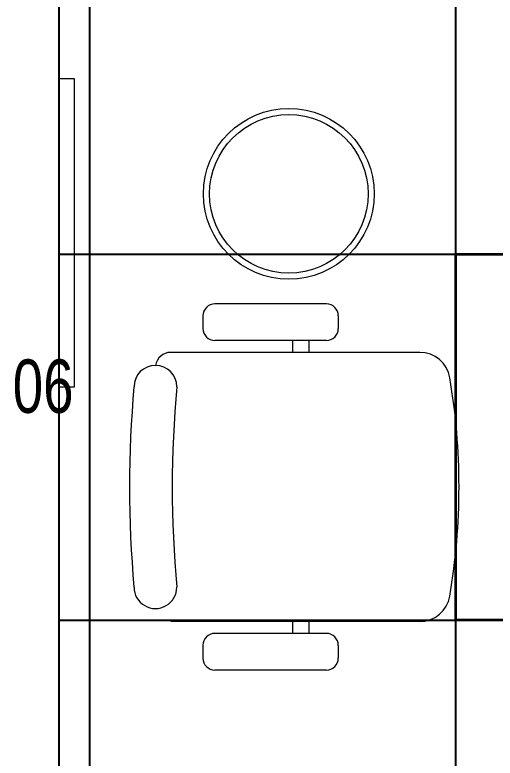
# Model space of a CAD drawing. Header units: inches. Extents: x -12418 to 57169, y -29325 to 19878.
# Drawn here: x 23877 to 24664, y -12826 to -11608 of the extents above; entities that cross this region are included whole.
import ezdxf
from ezdxf.enums import TextEntityAlignment as Align

# ---------------------------------------------------------------- set-up
doc = ezdxf.new("R2010")
doc.units = ezdxf.units.IN
doc.header["$LTSCALE"] = 25
doc.header["$MEASUREMENT"] = 0
doc.layers.get('0').update_dxf_attribs({"color": 8})
for name, color, linetype, lineweight in [('00-Ground Floor$0$72_EGR_EQP_TAG', 142, 'Continuous', 5), ('00-Ground Floor$0$LOADING', 253, 'Continuous', 5), ('00-Ground Floor$0$NEW Wall', 166, 'Continuous', 5), ('00-Ground Floor$0$Walls', 251, 'Continuous', 5), ('E-LITE-CIRC-NUMB', 6, 'Continuous', 25), ('E-LITE-CLNG', 150, 'Continuous', 35), ('E-LITE-CTRL', 6, 'Continuous', 25)]:
    doc.layers.add(name, color=color, linetype=linetype, lineweight=lineweight)
doc.layers.add('00-Ground Floor$0$False Ceiling', color=251, linetype='Continuous')
doc.styles.add('00-Ground Floor$0$X3G_ENTITY_257CFD', font='swisscl.ttf', dxfattribs={"height": 200})
doc.styles.add('DC_Simplex', font='SIMPLEX.shx', dxfattribs={"width": 0.7})

# ---------------------------------------------------------------- blocks, each defined once
blk = doc.blocks.new('00-Ground Floor$0$WM00001-P')
at = {"layer": '00-Ground Floor$0$LOADING'}
for radius in [0.14, 0.13]:
    blk.add_circle((0, 0), radius, dxfattribs=at)
blk = doc.blocks.new('*X547')
at = {"color": 0}
for p, q in [((5, 3), (5, 3)), ((5, 3), (5, 3)), ((5, 3), (5, 3)), ((5, 3), (5, 3)), ((5, 3), (5, 3)), ((5, 3), (5, 3)), ((5, 3), (5, 3)), ((5, 3), (5, 3)), ((5, 3), (5, 3)), ((5, 3), (5, 3)), ((5, 3), (5, 3)), ((5, 3), (5, 3)), ((5, 3), (5, 3)), ((5, 3), (5, 3)), ((5, 3), (5, 3)), ((5, 3), (5, 3)), ((5, 3), (5, 3)), ((5, 3), (5, 3)), ((5, 3), (5, 3)), ((5, 3), (5, 3)), ((5, 3), (5, 3)), ((5, 3), (5, 3)), ((5, 3), (5, 3)), ((5, 3), (5, 3)), ((5, 3), (5, 3)), ((5, 3), (5, 3)), ((5, 3), (5, 3)), ((5, 3), (5, 3)), ((5, 3), (5, 3)), ((5, 3), (5, 3)), ((5, 3), (5, 3)), ((5, 3), (5, 3)), ((5, 3), (5, 3)), ((5, 3), (5, 3)), ((5, 3), (5, 3)), ((5, 3), (5, 3)), ((5, 3), (5, 3)), ((5, 3), (5, 3)), ((5, 3), (5, 3)), ((5, 3), (5, 3)), ((5, 3), (5, 3)), ((5, 3), (5, 3)), ((5, 3), (5, 3)), ((5, 3), (5, 3)), ((5, 3), (5, 3)), ((5, 3), (5, 3)), ((5, 3), (5, 3)), ((5, 3), (5, 3)), ((5, 3), (5, 3)), ((5, 3), (5, 3)), ((5, 3), (5, 3)), ((5, 3), (5, 3)), ((5, 3), (5, 3)), ((5, 3), (5, 3)), ((5, 3), (5, 3)), ((5, 3), (5, 3)), ((5, 3), (5, 3)), ((5, 3), (5, 3)), ((5, 3), (5, 3)), ((5, 3), (5, 3)), ((5, 3), (5, 3)), ((5, 3), (5, 3)), ((5, 3), (5, 3)), ((5, 3), (5, 3)), ((5, 3), (5, 3)), ((5, 3), (5, 3)), ((6, 3), (5, 3)), ((5, 3), (5, 3)), ((6, 3), (5, 3)), ((5, 3), (5, 3)), ((6, 3), (5, 3)), ((5, 3), (5, 3)), ((6, 3), (5, 3)), ((5, 3), (5, 3)), ((5, 3), (5, 3)), ((5, 3), (5, 3)), ((5, 3), (5, 3)), ((5, 3), (5, 3)), ((5, 3), (5, 3)), ((5, 3), (5, 3)), ((5, 3), (5, 3)), ((5, 3), (5, 3)), ((5, 3), (5, 3)), ((5, 3), (5, 3)), ((5, 3), (5, 3)), ((5, 3), (5, 3)), ((5, 3), (5, 3)), ((5, 3), (5, 3)), ((5, 3), (5, 3)), ((5, 3), (5, 3)), ((5, 3), (5, 3)), ((5, 3), (5, 3)), ((5, 3), (5, 3)), ((5, 3), (5, 3)), ((5, 3), (5, 3)), ((5, 3), (5, 3)), ((6, 3), (6, 3)), ((6, 3), (6, 3)), ((6, 3), (6, 3)), ((6, 3), (6, 3)), ((6, 3), (6, 3)), ((6, 3), (6, 3)), ((6, 3), (6, 3)), ((6, 3), (6, 3)), ((6, 3), (6, 3)), ((6, 3), (6, 3)), ((6, 3), (6, 3)), ((6, 3), (6, 3)), ((6, 3), (6, 3)), ((6, 3), (6, 3)), ((6, 3), (6, 3)), ((6, 3), (6, 3)), ((6, 3), (6, 3)), ((6, 3), (6, 3)), ((6, 3), (6, 3)), ((6, 3), (6, 3)), ((6, 3), (6, 3)), ((6, 3), (6, 3)), ((6, 3), (6, 3)), ((6, 3), (6, 3)), ((6, 3), (6, 3)), ((6, 3), (6, 3)), ((6, 3), (6, 3)), ((6, 3), (6, 3)), ((6, 3), (6, 3)), ((6, 3), (6, 3)), ((6, 3), (6, 3)), ((6, 3), (6, 3)), ((6, 3), (6, 3)), ((6, 3), (6, 3)), ((6, 3), (6, 3)), ((6, 3), (6, 3)), ((6, 3), (6, 3)), ((6, 3), (6, 3)), ((6, 3), (6, 3)), ((6, 3), (6, 3)), ((6, 3), (6, 3)), ((6, 3), (6, 3)), ((6, 3), (6, 3)), ((6, 3), (6, 3)), ((6, 3), (6, 3)), ((6, 3), (6, 3)), ((6, 3), (6, 3)), ((6, 3), (6, 3)), ((6, 3), (6, 3)), ((6, 3), (6, 3)), ((6, 3), (6, 3)), ((6, 3), (6, 3)), ((6, 3), (6, 3)), ((6, 3), (6, 3)), ((6, 3), (6, 3)), ((6, 3), (6, 3)), ((6, 3), (6, 3)), ((6, 3), (6, 3)), ((6, 3), (6, 3)), ((6, 3), (6, 3)), ((6, 3), (6, 3)), ((6, 3), (6, 3)), ((6, 3), (6, 3)), ((6, 3), (6, 3)), ((6, 3), (6, 3)), ((6, 3), (6, 3)), ((6, 3), (6, 3)), ((6, 3), (6, 3)), ((6, 3), (6, 3)), ((6, 3), (6, 3)), ((6, 3), (6, 3)), ((6, 3), (6, 3)), ((6, 3), (6, 3)), ((6, 3), (6, 3)), ((6, 3), (6, 3)), ((6, 3), (6, 3)), ((6, 3), (6, 3)), ((6, 3), (6, 3)), ((6, 3), (6, 3)), ((6, 3), (6, 3)), ((6, 3), (6, 3)), ((6, 3), (6, 3)), ((6, 3), (6, 3)), ((6, 3), (6, 3)), ((6, 3), (6, 3)), ((6, 3), (6, 3)), ((6, 3), (6, 3)), ((6, 3), (6, 3)), ((6, 3), (6, 3)), ((6, 3), (6, 3)), ((6, 3), (6, 3)), ((6, 3), (6, 3)), ((6, 3), (6, 3)), ((6, 3), (6, 3)), ((6, 3), (6, 3)), ((6, 3), (6, 3)), ((6, 3), (6, 3)), ((6, 3), (6, 3)), ((6, 3), (6, 3)), ((6, 3), (6, 3)), ((6, 3), (6, 3)), ((6, 3), (6, 3)), ((6, 3), (6, 3)), ((6, 3), (6, 3)), ((6, 3), (6, 3)), ((6, 3), (6, 3)), ((6, 3), (6, 3)), ((6, 3), (6, 3)), ((6, 3), (6, 3)), ((6, 3), (6, 3)), ((6, 3), (6, 3)), ((6, 3), (6, 3)), ((6, 3), (6, 3)), ((6, 3), (6, 3)), ((6, 3), (6, 3)), ((6, 3), (6, 3)), ((6, 3), (6, 3)), ((6, 3), (6, 3)), ((6, 3), (6, 3)), ((6, 3), (6, 3)), ((6, 3), (6, 3)), ((6, 3), (6, 3)), ((6, 3), (6, 3)), ((6, 3), (6, 3)), ((6, 3), (6, 3)), ((6, 3), (6, 3)), ((6, 3), (6, 3)), ((6, 3), (6, 3)), ((6, 3), (6, 3)), ((6, 3), (6, 3)), ((6, 3), (6, 3)), ((6, 3), (6, 3)), ((6, 3), (6, 3)), ((6, 3), (6, 3)), ((6, 3), (6, 3)), ((6, 3), (6, 3)), ((6, 3), (6, 3)), ((6, 3), (6, 3)), ((6, 3), (6, 3)), ((6, 3), (6, 3)), ((6, 3), (6, 3)), ((6, 3), (6, 3)), ((6, 3), (6, 3)), ((6, 3), (6, 3)), ((6, 3), (6, 3)), ((6, 3), (6, 3)), ((6, 3), (6, 3)), ((6, 3), (6, 3)), ((6, 3), (6, 3)), ((6, 3), (6, 3)), ((6, 3), (6, 3)), ((6, 3), (6, 3)), ((6, 3), (6, 3)), ((6, 3), (6, 3)), ((6, 3), (6, 3)), ((6, 3), (6, 3)), ((6, 3), (6, 3)), ((6, 3), (6, 3)), ((6, 3), (6, 3)), ((6, 3), (6, 3)), ((6, 3), (6, 3)), ((6, 3), (6, 3)), ((6, 3), (6, 3)), ((6, 3), (6, 3)), ((6, 3), (6, 3)), ((6, 3), (6, 3)), ((6, 3), (6, 3)), ((6, 3), (6, 3)), ((6, 3), (6, 3)), ((6, 3), (6, 3)), ((6, 3), (6, 3)), ((6, 3), (6, 3)), ((6, 3), (6, 3)), ((6, 3), (6, 3)), ((6, 3), (6, 3)), ((6, 3), (6, 3)), ((6, 3), (6, 3)), ((6, 3), (6, 3)), ((6, 3), (6, 3)), ((6, 3), (6, 3)), ((6, 3), (6, 3)), ((6, 3), (6, 3)), ((6, 3), (6, 3)), ((6, 3), (6, 3)), ((6, 3), (6, 3)), ((6, 3), (6, 3)), ((6, 3), (6, 3)), ((6, 3), (6, 3)), ((6, 3), (6, 3)), ((6, 3), (6, 3)), ((6, 3), (6, 3)), ((6, 3), (6, 3)), ((6, 3), (6, 3)), ((6, 3), (6, 3)), ((6, 3), (6, 3)), ((6, 3), (6, 3)), ((6, 3), (6, 3)), ((6, 3), (6, 3)), ((6, 3), (6, 3)), ((6, 3), (6, 3)), ((6, 3), (6, 3)), ((6, 3), (6, 3)), ((6, 3), (6, 3)), ((6, 3), (6, 3)), ((6, 3), (5, 3)), ((6, 3), (5, 3)), ((6, 3), (5, 3)), ((6, 3), (5, 3)), ((6, 3), (5, 3)), ((6, 3), (6, 3)), ((6, 3), (6, 3)), ((6, 3), (6, 3)), ((6, 3), (6, 3)), ((6, 3), (6, 3)), ((6, 3), (6, 3)), ((6, 3), (6, 3)), ((6, 3), (6, 3)), ((6, 3), (6, 3)), ((6, 3), (6, 3)), ((6, 3), (6, 3)), ((6, 3), (6, 3)), ((6, 3), (6, 3)), ((6, 3), (6, 3)), ((6, 3), (6, 3)), ((6, 3), (6, 3)), ((6, 3), (6, 3)), ((6, 3), (6, 3)), ((6, 3), (6, 3)), ((6, 3), (6, 3)), ((6, 3), (6, 3)), ((6, 3), (6, 3)), ((6, 3), (6, 3)), ((6, 3), (6, 3)), ((6, 3), (6, 3)), ((6, 3), (6, 3)), ((6, 3), (6, 3)), ((6, 3), (6, 3)), ((6, 3), (6, 3)), ((6, 3), (6, 3)), ((6, 3), (6, 3)), ((6, 3), (6, 3)), ((6, 3), (6, 3)), ((6, 3), (6, 3)), ((6, 3), (6, 3)), ((6, 3), (6, 3)), ((6, 3), (6, 3)), ((6, 3), (6, 3)), ((6, 3), (6, 3)), ((6, 3), (6, 3)), ((6, 3), (6, 3)), ((6, 3), (6, 3)), ((6, 3), (6, 3)), ((6, 3), (6, 3)), ((6, 3), (6, 3)), ((6, 3), (6, 3)), ((6, 3), (6, 3)), ((6, 3), (6, 3)), ((6, 3), (6, 3)), ((6, 3), (6, 3)), ((6, 3), (6, 3)), ((6, 3), (6, 3)), ((6, 3), (6, 3)), ((6, 3), (6, 3)), ((6, 3), (6, 3)), ((6, 3), (6, 3)), ((6, 3), (6, 3)), ((6, 3), (6, 3)), ((6, 3), (6, 3)), ((6, 3), (6, 3)), ((6, 3), (6, 3)), ((6, 3), (6, 3)), ((6, 3), (6, 3)), ((6, 3), (6, 3)), ((6, 3), (6, 3)), ((6, 3), (6, 3)), ((6, 3), (6, 3)), ((6, 3), (6, 3)), ((6, 3), (6, 3)), ((6, 3), (6, 3)), ((6, 3), (6, 3)), ((6, 3), (6, 3)), ((6, 3), (6, 3)), ((6, 3), (6, 3)), ((6, 3), (6, 3)), ((6, 3), (6, 3)), ((6, 3), (6, 3)), ((6, 3), (6, 3)), ((6, 3), (6, 3)), ((6, 3), (6, 3)), ((6, 3), (6, 3)), ((6, 3), (6, 3)), ((6, 3), (6, 3)), ((6, 3), (6, 3)), ((6, 3), (6, 3)), ((6, 3), (6, 3)), ((6, 3), (6, 3)), ((6, 3), (6, 3)), ((6, 3), (6, 3)), ((6, 3), (6, 3)), ((6, 3), (6, 3)), ((6, 3), (6, 3)), ((6, 3), (6, 3)), ((6, 3), (6, 3)), ((6, 3), (6, 3)), ((6, 3), (6, 3)), ((6, 3), (6, 3)), ((6, 3), (6, 3)), ((6, 3), (6, 3)), ((6, 3), (6, 3)), ((6, 3), (6, 3)), ((6, 3), (6, 3)), ((6, 3), (6, 3)), ((6, 3), (6, 3)), ((6, 3), (6, 3)), ((6, 3), (6, 3)), ((6, 3), (6, 3)), ((6, 3), (6, 3)), ((6, 3), (6, 3)), ((6, 3), (6, 3)), ((6, 3), (6, 3)), ((6, 3), (6, 3)), ((6, 3), (6, 3)), ((6, 3), (6, 3)), ((6, 3), (6, 3)), ((6, 3), (6, 3)), ((6, 3), (6, 3)), ((6, 3), (6, 3)), ((6, 3), (6, 3)), ((6, 3), (6, 3)), ((6, 3), (6, 3)), ((6, 3), (6, 3)), ((6, 3), (6, 3)), ((6, 3), (6, 3)), ((6, 3), (6, 3)), ((6, 3), (6, 3)), ((6, 3), (6, 3)), ((6, 3), (6, 3)), ((6, 3), (6, 3)), ((6, 3), (6, 3)), ((6, 3), (6, 3)), ((6, 3), (6, 3)), ((6, 3), (6, 3)), ((6, 3), (6, 3)), ((6, 3), (6, 3)), ((6, 3), (6, 3)), ((6, 3), (6, 3)), ((6, 3), (6, 3)), ((6, 3), (6, 3)), ((6, 3), (6, 3)), ((6, 3), (6, 3)), ((6, 3), (6, 3)), ((6, 3), (6, 3)), ((6, 3), (6, 3)), ((6, 3), (6, 3)), ((6, 3), (6, 3)), ((6, 3), (6, 3)), ((6, 3), (6, 3)), ((6, 3), (6, 3)), ((6, 3), (6, 3)), ((6, 3), (6, 3)), ((6, 3), (6, 3)), ((6, 3), (6, 3)), ((6, 3), (6, 3)), ((6, 3), (6, 3)), ((6, 3), (6, 3)), ((6, 3), (6, 3)), ((6, 3), (6, 3)), ((6, 3), (6, 3)), ((6, 3), (6, 3)), ((6, 3), (6, 3)), ((6, 3), (6, 3)), ((6, 3), (6, 3)), ((6, 3), (6, 3)), ((6, 3), (6, 3)), ((6, 3), (6, 3)), ((6, 3), (6, 3)), ((6, 3), (6, 3)), ((6, 3), (6, 3)), ((6, 3), (6, 3)), ((6, 3), (6, 3)), ((6, 3), (6, 3)), ((6, 3), (6, 3)), ((6, 3), (6, 3)), ((6, 3), (6, 3)), ((6, 3), (6, 3)), ((6, 3), (6, 3)), ((6, 3), (6, 3)), ((6, 3), (6, 3)), ((6, 3), (6, 3)), ((6, 3), (6, 3)), ((6, 3), (6, 3)), ((6, 3), (6, 3)), ((6, 3), (6, 3)), ((6, 3), (6, 3)), ((6, 3), (6, 3)), ((6, 3), (6, 3)), ((6, 3), (6, 3)), ((6, 3), (6, 3)), ((6, 3), (6, 3)), ((6, 3), (6, 3)), ((6, 3), (6, 3)), ((6, 3), (6, 3)), ((6, 3), (6, 3)), ((6, 3), (6, 3)), ((6, 3), (6, 3)), ((6, 3), (6, 3)), ((6, 3), (6, 3)), ((6, 3), (6, 3)), ((6, 3), (6, 3)), ((6, 3), (6, 3)), ((6, 3), (6, 3)), ((6, 3), (6, 3)), ((6, 3), (6, 3)), ((6, 3), (6, 3)), ((6, 3), (6, 3)), ((6, 3), (6, 3)), ((6, 3), (6, 3)), ((6, 3), (6, 3)), ((6, 3), (6, 3)), ((6, 3), (6, 3)), ((6, 3), (6, 3)), ((6, 3), (6, 3)), ((6, 3), (6, 3)), ((6, 3), (6, 3)), ((6, 3), (6, 3)), ((6, 3), (6, 3)), ((6, 3), (6, 3)), ((6, 3), (6, 3)), ((6, 3), (6, 3)), ((6, 3), (6, 3)), ((6, 3), (6, 3)), ((6, 3), (6, 3)), ((6, 3), (6, 3)), ((6, 3), (6, 3)), ((6, 3), (6, 3)), ((6, 3), (6, 3)), ((6, 3), (6, 3)), ((6, 3), (6, 3)), ((6, 3), (6, 3)), ((6, 3), (6, 3)), ((6, 3), (6, 3)), ((6, 3), (6, 3)), ((6, 3), (6, 3)), ((6, 3), (6, 3)), ((6, 3), (6, 3)), ((6, 3), (6, 3)), ((6, 3), (6, 3)), ((6, 3), (6, 3)), ((6, 3), (6, 3)), ((6, 3), (6, 3)), ((6, 3), (6, 3)), ((6, 3), (6, 3)), ((6, 3), (6, 3)), ((6, 3), (6, 3)), ((6, 3), (6, 3)), ((6, 3), (6, 3)), ((6, 3), (6, 3)), ((6, 3), (6, 3)), ((6, 3), (6, 3)), ((6, 3), (6, 3)), ((6, 3), (6, 3)), ((6, 3), (6, 3)), ((6, 3), (6, 3)), ((6, 3), (6, 3)), ((6, 3), (6, 3)), ((6, 3), (6, 3)), ((6, 3), (6, 3)), ((6, 3), (6, 3)), ((6, 3), (6, 3)), ((6, 3), (6, 3)), ((6, 3), (6, 3)), ((6, 3), (6, 3)), ((6, 3), (6, 3)), ((6, 3), (6, 3)), ((6, 3), (6, 3)), ((6, 3), (6, 3)), ((6, 3), (6, 3)), ((6, 3), (6, 3)), ((6, 3), (6, 3)), ((6, 3), (6, 3)), ((6, 3), (6, 3)), ((6, 3), (6, 3)), ((6, 3), (6, 3)), ((6, 3), (6, 3)), ((6, 3), (6, 3)), ((6, 3), (6, 3)), ((6, 3), (6, 3)), ((6, 3), (6, 3)), ((6, 3), (6, 3)), ((6, 3), (6, 3)), ((6, 3), (6, 3)), ((6, 3), (6, 3)), ((6, 3), (6, 3)), ((6, 3), (6, 3)), ((6, 3), (6, 3)), ((6, 3), (6, 3)), ((6, 3), (6, 3)), ((6, 3), (6, 3)), ((6, 3), (6, 3)), ((6, 3), (6, 3)), ((6, 3), (6, 3)), ((6, 3), (6, 3)), ((6, 3), (6, 3)), ((6, 3), (6, 3)), ((6, 3), (6, 3)), ((6, 3), (6, 3)), ((6, 3), (6, 3)), ((6, 3), (6, 3)), ((6, 3), (6, 3)), ((6, 3), (6, 3)), ((6, 3), (6, 3)), ((6, 3), (6, 3)), ((6, 3), (6, 3)), ((6, 3), (6, 3)), ((6, 3), (6, 3)), ((6, 3), (6, 3)), ((6, 3), (6, 3)), ((6, 3), (6, 3)), ((6, 3), (6, 3)), ((6, 3), (6, 3)), ((6, 3), (6, 3)), ((6, 3), (6, 3)), ((6, 3), (6, 3)), ((6, 3), (6, 3)), ((6, 3), (6, 3)), ((6, 3), (6, 3))]:
    blk.add_line(p, q, dxfattribs=at)
blk = doc.blocks.new('*X548')
at = {"color": 0}
for p, q in [((13, 1), (13, 1)), ((13, 1), (13, 1)), ((13, 1), (13, 1)), ((13, 1), (13, 1)), ((13, 1), (13, 1)), ((13, 1), (13, 1)), ((13, 1), (13, 1)), ((13, 1), (13, 1)), ((13, 1), (13, 1)), ((13, 1), (13, 1)), ((13, 1), (13, 1)), ((13, 1), (13, 1)), ((13, 1), (13, 1)), ((13, 1), (13, 1)), ((13, 1), (13, 1)), ((13, 1), (14, 1)), ((13, 1), (14, 1)), ((13, 1), (14, 1)), ((13, 1), (13, 1)), ((13, 1), (13, 1)), ((13, 1), (13, 1)), ((13, 1), (13, 1)), ((13, 1), (13, 1)), ((13, 1), (13, 1)), ((13, 1), (13, 1)), ((13, 1), (13, 1)), ((13, 1), (13, 1)), ((13, 1), (13, 1)), ((13, 1), (13, 1)), ((13, 1), (13, 1)), ((13, 1), (13, 1)), ((13, 1), (13, 1)), ((13, 1), (13, 1)), ((13, 1), (13, 1)), ((13, 1), (13, 1)), ((13, 1), (13, 1)), ((13, 1), (13, 1)), ((13, 1), (13, 1)), ((13, 1), (13, 1)), ((13, 1), (13, 1)), ((13, 1), (13, 1)), ((13, 1), (13, 1)), ((13, 1), (13, 1)), ((13, 1), (13, 1)), ((13, 1), (13, 1)), ((13, 1), (13, 1)), ((13, 1), (13, 1)), ((13, 1), (13, 1)), ((13, 1), (13, 1)), ((13, 1), (13, 1)), ((13, 1), (13, 1)), ((13, 1), (13, 1)), ((13, 1), (13, 1)), ((13, 1), (13, 1)), ((13, 1), (13, 1)), ((13, 1), (13, 1)), ((13, 1), (13, 1)), ((13, 1), (13, 1)), ((13, 1), (13, 1)), ((13, 1), (13, 1)), ((13, 1), (13, 1)), ((13, 1), (13, 1)), ((13, 1), (13, 1)), ((13, 1), (13, 1)), ((13, 1), (13, 1)), ((13, 1), (13, 1)), ((13, 1), (13, 1)), ((13, 1), (13, 1)), ((13, 1), (13, 1)), ((13, 1), (13, 1)), ((13, 1), (13, 1)), ((13, 1), (13, 1)), ((13, 1), (13, 1)), ((13, 1), (13, 1)), ((13, 1), (13, 1)), ((13, 1), (13, 1)), ((13, 1), (13, 1)), ((13, 1), (13, 1)), ((13, 1), (13, 1)), ((13, 1), (13, 1)), ((13, 1), (13, 1)), ((13, 1), (13, 1)), ((13, 1), (13, 1)), ((13, 1), (13, 1)), ((13, 1), (13, 1)), ((13, 1), (13, 1)), ((13, 1), (13, 1)), ((13, 1), (13, 1)), ((13, 1), (13, 1)), ((13, 1), (13, 1)), ((13, 1), (13, 1)), ((13, 1), (13, 1)), ((13, 1), (13, 1)), ((13, 1), (13, 1)), ((13, 1), (13, 1)), ((13, 1), (13, 1)), ((13, 1), (13, 1)), ((13, 1), (13, 1)), ((13, 1), (13, 1)), ((13, 1), (13, 1)), ((13, 1), (13, 1)), ((13, 1), (13, 1)), ((13, 1), (13, 1)), ((13, 1), (13, 1)), ((13, 1), (13, 1)), ((13, 1), (13, 1)), ((13, 1), (13, 1)), ((13, 1), (13, 1)), ((13, 1), (13, 1)), ((13, 1), (13, 1)), ((13, 1), (13, 1)), ((13, 1), (13, 1)), ((13, 1), (13, 1)), ((13, 1), (13, 1)), ((13, 1), (13, 1)), ((13, 1), (13, 1)), ((13, 1), (13, 1)), ((13, 1), (13, 1)), ((13, 1), (13, 1)), ((13, 1), (13, 1)), ((13, 1), (13, 1)), ((13, 1), (13, 1)), ((13, 1), (13, 1)), ((13, 1), (14, 1)), ((13, 0), (13, 0)), ((13, 0), (13, 0)), ((13, 0), (13, 0)), ((13, 0), (13, 0)), ((13, 0), (13, 0)), ((13, 0), (13, 0)), ((13, 0), (13, 0)), ((13, 0), (13, 0)), ((13, 0), (13, 0)), ((13, 0), (13, 0)), ((13, 0), (13, 0)), ((13, 0), (13, 0)), ((13, 0), (13, 0)), ((13, 0), (13, 0)), ((13, 0), (13, 0)), ((13, 0), (13, 0)), ((13, 0), (13, 0)), ((13, 0), (13, 0)), ((13, 0), (13, 0)), ((13, 0), (13, 0)), ((13, 0), (13, 0)), ((13, 0), (13, 0)), ((13, 0), (13, 0)), ((13, 0), (13, 0)), ((13, 0), (13, 0)), ((13, 0), (13, 0)), ((13, 0), (13, 0)), ((13, 0), (13, 0)), ((13, 0), (13, 0)), ((13, 0), (13, 0)), ((13, 0), (13, 0)), ((13, 0), (13, 0)), ((13, 0), (13, 0)), ((13, 0), (13, 0)), ((13, 0), (13, 0)), ((13, 0), (13, 0)), ((13, 0), (13, 0)), ((13, 0), (13, 0)), ((13, 0), (13, 0)), ((13, 0), (13, 0)), ((13, 0), (13, 0)), ((13, 0), (13, 0)), ((13, 0), (13, 0)), ((13, 0), (13, 0)), ((13, 0), (13, 0)), ((13, 0), (13, 0)), ((13, 0), (13, 0)), ((13, 0), (13, 0)), ((13, 0), (14, 0)), ((13, 0), (14, 0)), ((13, 0), (13, 0)), ((13, 0), (14, 0)), ((14, 1), (14, 1)), ((14, 1), (14, 1)), ((14, 1), (14, 1)), ((14, 1), (14, 1)), ((14, 1), (14, 1)), ((14, 1), (14, 1)), ((14, 1), (14, 1)), ((14, 1), (14, 1)), ((14, 1), (14, 1)), ((14, 1), (14, 1)), ((14, 1), (14, 1)), ((14, 1), (14, 1)), ((14, 1), (14, 1)), ((14, 1), (14, 1)), ((14, 1), (14, 1)), ((14, 1), (14, 1)), ((14, 1), (14, 1)), ((14, 1), (14, 1)), ((14, 1), (14, 1)), ((14, 1), (14, 1)), ((14, 1), (14, 1)), ((14, 1), (14, 1)), ((14, 1), (14, 1)), ((14, 1), (14, 1)), ((14, 1), (14, 1)), ((14, 1), (14, 1)), ((14, 1), (14, 1)), ((14, 1), (14, 1)), ((14, 1), (14, 1)), ((14, 1), (14, 1)), ((14, 1), (14, 1)), ((14, 1), (14, 1)), ((14, 1), (14, 1)), ((14, 1), (14, 1)), ((14, 1), (14, 1)), ((14, 1), (14, 1)), ((14, 1), (14, 1)), ((14, 1), (14, 1)), ((14, 1), (14, 1)), ((14, 1), (14, 1)), ((14, 1), (14, 1)), ((14, 1), (14, 1)), ((14, 1), (14, 1)), ((14, 1), (14, 1)), ((14, 1), (14, 1)), ((14, 1), (14, 1)), ((14, 1), (14, 1)), ((14, 1), (14, 1)), ((14, 1), (14, 1)), ((14, 1), (14, 1)), ((14, 1), (14, 1)), ((14, 1), (14, 1)), ((14, 1), (14, 1)), ((14, 1), (14, 1)), ((14, 1), (14, 1)), ((14, 1), (14, 1)), ((14, 1), (14, 1)), ((14, 1), (14, 1)), ((14, 1), (14, 1)), ((14, 1), (14, 1)), ((14, 1), (14, 1)), ((14, 1), (14, 1)), ((14, 1), (14, 1)), ((14, 1), (14, 1)), ((14, 1), (14, 1)), ((14, 1), (14, 1)), ((14, 1), (14, 1)), ((14, 1), (14, 1)), ((14, 1), (14, 1)), ((14, 1), (14, 1)), ((14, 1), (14, 1)), ((14, 1), (14, 1)), ((14, 1), (14, 1)), ((14, 1), (14, 1)), ((14, 1), (14, 1)), ((14, 1), (14, 1)), ((14, 1), (14, 1)), ((14, 1), (14, 1)), ((14, 1), (14, 1)), ((14, 1), (14, 1)), ((14, 1), (14, 1)), ((14, 1), (14, 1)), ((14, 1), (14, 1)), ((14, 1), (14, 1)), ((14, 1), (14, 1)), ((14, 1), (14, 1)), ((14, 1), (14, 1)), ((14, 1), (14, 1)), ((14, 1), (14, 1)), ((14, 1), (14, 1)), ((14, 1), (14, 1)), ((14, 1), (14, 1)), ((14, 1), (14, 1)), ((14, 1), (14, 1)), ((14, 0), (14, 0)), ((14, 0), (14, 0)), ((14, 0), (14, 0)), ((14, 0), (14, 0)), ((14, 0), (14, 0)), ((14, 0), (14, 0)), ((14, 0), (14, 0)), ((14, 0), (14, 0)), ((14, 0), (14, 0)), ((14, 0), (14, 0)), ((14, 0), (14, 0)), ((14, 0), (14, 0)), ((14, 0), (14, 0)), ((14, 0), (14, 0)), ((14, 0), (14, 0)), ((14, 0), (14, 0)), ((14, 0), (14, 0)), ((14, 0), (14, 0)), ((14, 0), (14, 0)), ((14, 0), (14, 0)), ((14, 0), (14, 0)), ((14, 0), (14, 0)), ((14, 0), (14, 0)), ((14, 0), (14, 0)), ((14, 0), (14, 0)), ((14, 0), (14, 0)), ((14, 0), (14, 0)), ((14, 0), (14, 0)), ((14, 0), (14, 0)), ((14, 0), (14, 0)), ((14, 0), (14, 0)), ((14, 0), (14, 0)), ((14, 0), (14, 0)), ((14, 0), (14, 0)), ((14, 0), (14, 0)), ((14, 0), (14, 0)), ((14, 0), (14, 0)), ((14, 0), (14, 0)), ((14, 0), (14, 0)), ((14, 0), (14, 0)), ((14, 0), (14, 0)), ((14, 0), (14, 0)), ((14, 0), (14, 0)), ((14, 0), (14, 0)), ((14, 0), (14, 0)), ((14, 0), (14, 0)), ((14, 0), (14, 0)), ((14, 0), (14, 0)), ((13, 0), (13, 0)), ((13, 0), (14, 0)), ((13, 0), (13, 0)), ((13, 0), (14, 0)), ((13, 0), (13, 0)), ((13, 0), (14, 0)), ((13, 0), (13, 0)), ((13, 0), (13, 0)), ((13, 0), (13, 0)), ((13, 0), (13, 0)), ((13, 0), (14, 0)), ((13, 0), (13, 0)), ((13, 0), (14, 0)), ((13, 0), (13, 0)), ((13, 0), (14, 0)), ((13, 0), (13, 0)), ((13, 0), (14, 0)), ((13, 0), (13, 0)), ((13, 0), (14, 0)), ((13, 0), (13, 0)), ((13, 0), (14, 0)), ((13, 0), (13, 0)), ((13, 0), (14, 0)), ((13, 0), (13, 0)), ((13, 0), (13, 0)), ((13, 0), (13, 0)), ((13, 0), (14, 0)), ((13, 0), (13, 0)), ((13, 0), (14, 0)), ((13, 0), (13, 0)), ((13, 0), (14, 0)), ((13, 0), (13, 0)), ((13, 0), (14, 0)), ((13, 0), (13, 0)), ((13, 0), (13, 0)), ((13, 0), (13, 0)), ((13, 0), (13, 0)), ((13, 0), (13, 0)), ((13, 0), (13, 0)), ((13, 0), (13, 0)), ((13, 0), (13, 0)), ((13, 0), (13, 0)), ((13, 0), (13, 0)), ((13, 0), (13, 0)), ((13, 0), (13, 0)), ((13, 0), (13, 0)), ((13, 0), (13, 0)), ((13, 0), (13, 0)), ((13, 0), (13, 0)), ((13, 0), (13, 0)), ((13, 0), (13, 0)), ((13, 0), (13, 0)), ((13, 0), (13, 0)), ((13, 0), (13, 0)), ((13, 0), (13, 0)), ((13, 0), (13, 0)), ((13, 0), (13, 0)), ((13, 0), (13, 0)), ((13, 0), (13, 0)), ((13, 0), (13, 0)), ((13, 0), (13, 0)), ((13, 0), (13, 0)), ((13, 0), (13, 0)), ((13, 0), (13, 0)), ((13, -1), (13, -1)), ((13, -1), (13, -1)), ((13, -1), (13, -1)), ((13, -1), (13, -1)), ((13, -1), (13, -1)), ((13, -1), (14, -1)), ((13, -1), (13, -1)), ((14, 0), (14, 0)), ((14, 0), (14, 0)), ((14, 0), (14, 0)), ((14, 0), (14, 0)), ((14, 0), (14, 0)), ((14, 0), (14, 0)), ((14, 0), (14, 0)), ((14, 0), (14, 0)), ((14, 0), (14, 0)), ((14, 0), (14, 0)), ((14, 0), (14, 0)), ((14, 0), (14, 0)), ((14, 0), (14, 0)), ((14, 0), (14, 0)), ((14, 0), (14, 0)), ((13, 0), (14, 0)), ((14, 0), (14, 0)), ((14, 0), (14, 0)), ((14, 0), (14, 0)), ((14, 0), (14, 0)), ((14, 0), (14, 0)), ((14, 0), (14, 0)), ((14, 0), (14, 0)), ((14, 0), (14, 0)), ((14, 0), (14, 0)), ((14, 0), (14, 0)), ((14, 0), (14, 0)), ((14, 0), (14, 0)), ((14, 0), (14, 0)), ((14, 0), (14, 0)), ((14, 0), (14, 0)), ((14, 0), (14, 0)), ((14, 0), (14, 0)), ((14, 0), (14, 0)), ((14, 0), (14, 0)), ((14, 0), (14, 0)), ((14, 0), (14, 0)), ((14, 0), (14, 0)), ((14, 0), (14, 0)), ((14, 0), (14, 0)), ((14, 0), (14, 0)), ((14, 0), (14, 0)), ((14, 0), (14, 0)), ((14, 0), (14, 0)), ((14, 0), (14, 0)), ((14, 0), (14, 0)), ((14, 0), (14, 0)), ((14, 0), (14, 0)), ((14, 0), (14, 0)), ((14, 0), (14, 0)), ((14, -1), (14, -1)), ((14, -1), (14, -1)), ((14, -1), (14, -1)), ((14, -1), (14, -1)), ((14, -1), (14, -1))]:
    blk.add_line(p, q, dxfattribs=at)
blk = doc.blocks.new('00-Ground Floor$0$GF21018-P')
at = {"color": 0}
for p, q in [((-0.2207, 0.4756), (-0.2207, 0.0675)), ((0.2205, 0.4756), (0.2205, 0.0675)), ((-0.2806, 0.3422), (-0.2598, 0.3422)), ((0.2596, 0.3422), (0.2804, 0.3422)), ((-0.3002, 0.3226), (-0.3002, 0.14)), ((-0.2402, 0.3226), (-0.2402, 0.14)), ((0.24, 0.3226), (0.24, 0.14)), ((0.3, 0.3226), (0.3, 0.14)), ((-0.2402, 0.2937), (-0.2207, 0.2937)), ((0.2205, 0.2937), (0.24, 0.2937)), ((-0.2402, 0.2671), (-0.2207, 0.2671)), ((0.2205, 0.2671), (0.24, 0.2671)), ((-0.2806, 0.1204), (-0.2598, 0.1204)), ((0.2596, 0.1204), (0.2804, 0.1204))]:
    blk.add_line(p, q, dxfattribs=at)
for points in [[(0.24, 0.2937), (0.24, 0.2937), (0.24, 0.2937), (0.24, 0.2937), (0.24, 0.2937), (0.24, 0.2937), (0.24, 0.2937), (0.24, 0.2937), (0.24, 0.2937), (0.24, 0.2937), (0.24, 0.2937), (0.24, 0.2937), (0.24, 0.2937), (0.24, 0.2937), (0.24, 0.2937), (0.24, 0.2937), (0.24, 0.2937), (0.24, 0.2937), (0.24, 0.2937), (0.24, 0.2937), (0.24, 0.2937), (0.24, 0.2937), (0.24, 0.2937), (0.24, 0.2937), (0.24, 0.2937), (0.24, 0.2937), (0.24, 0.2937), (0.24, 0.2937), (0.24, 0.2937), (0.24, 0.2937), (0.24, 0.2937), (0.24, 0.2937), (0.24, 0.2937), (0.24, 0.2937), (0.24, 0.2937), (0.24, 0.2937), (0.24, 0.2937), (0.24, 0.2937), (0.24, 0.2937), (0.24, 0.2937), (0.24, 0.2937), (0.24, 0.2937), (0.24, 0.2937), (0.24, 0.2937), (0.24, 0.2937), (0.24, 0.2937), (0.24, 0.2937), (0.24, 0.2937), (0.24, 0.2937), (0.24, 0.2937), (0.24, 0.2937), (0.24, 0.2937), (0.24, 0.2937), (0.24, 0.2937), (0.24, 0.2937), (0.24, 0.2937), (0.24, 0.2937), (0.24, 0.2937), (0.24, 0.2937), (0.24, 0.2937), (0.24, 0.2937), (0.24, 0.2937), (0.24, 0.2937), (0.24, 0.2937), (0.24, 0.2937), (0.24, 0.2937), (0.24, 0.2937), (0.24, 0.2937), (0.24, 0.2937), (0.24, 0.2937), (0.24, 0.2937), (0.24, 0.2937), (0.24, 0.2937), (0.24, 0.2937), (0.24, 0.2937), (0.24, 0.2937), (0.24, 0.2937), (0.24, 0.2937), (0.24, 0.2937), (0.24, 0.2937), (0.24, 0.2937), (0.24, 0.2937), (0.24, 0.2937), (0.24, 0.2937), (0.24, 0.2937), (0.24, 0.2937), (0.24, 0.2937), (0.24, 0.2937), (0.24, 0.2937), (0.24, 0.2937), (0.24, 0.2937), (0.24, 0.2937), (0.24, 0.2937), (0.24, 0.2937), (0.24, 0.2937), (0.24, 0.2937), (0.24, 0.2937), (0.24, 0.2937), (0.24, 0.2937), (0.24, 0.2937), (0.24, 0.2937), (0.24, 0.2937), (0.24, 0.2937), (0.24, 0.2937), (0.24, 0.2937), (0.24, 0.2937), (0.24, 0.2937), (0.24, 0.2937), (0.24, 0.2937), (0.24, 0.2937), (0.24, 0.2937), (0.24, 0.2937), (0.24, 0.2937), (0.24, 0.2937), (0.24, 0.2937), (0.24, 0.2937), (0.24, 0.2937), (0.24, 0.2937), (0.24, 0.2937), (0.24, 0.2937), (0.24, 0.2937), (0.24, 0.2937), (0.24, 0.2937), (0.24, 0.2937), (0.24, 0.2937), (0.24, 0.2937), (0.24, 0.2937), (0.24, 0.2937), (0.24, 0.2937), (0.24, 0.2937), (0.24, 0.2937), (0.24, 0.2937), (0.24, 0.2937), (0.24, 0.2937), (0.24, 0.2937), (0.24, 0.2937), (0.24, 0.2937), (0.24, 0.2937), (0.24, 0.2937), (0.24, 0.2937), (0.24, 0.2937), (0.24, 0.2937), (0.24, 0.2937), (0.24, 0.2937), (0.24, 0.2937), (0.24, 0.2937), (0.24, 0.2937), (0.24, 0.2937), (0.24, 0.2937), (0.24, 0.2937), (0.24, 0.2937), (0.24, 0.2937), (0.24, 0.2937), (0.24, 0.2937), (0.24, 0.2937), (0.24, 0.2937), (0.24, 0.2937), (0.24, 0.2937), (0.24, 0.2937), (0.24, 0.2937), (0.24, 0.2937), (0.24, 0.2937), (0.24, 0.2937), (0.24, 0.2937), (0.24, 0.2937), (0.24, 0.2937), (0.24, 0.2937), (0.24, 0.2937), (0.24, 0.2937), (0.24, 0.2937), (0.24, 0.2937), (0.24, 0.2937), (0.24, 0.2937), (0.24, 0.2937), (0.24, 0.2937), (0.24, 0.2937), (0.24, 0.2937), (0.24, 0.2937), (0.24, 0.2937), (0.24, 0.2937), (0.24, 0.2937), (0.24, 0.2937), (0.24, 0.2937), (0.24, 0.2937), (0.24, 0.2937), (0.24, 0.2937), (0.24, 0.2937), (0.24, 0.2937), (0.24, 0.2937), (0.24, 0.2937), (0.24, 0.2937), (0.24, 0.2937), (0.24, 0.2937), (0.24, 0.2937), (0.24, 0.2937), (0.24, 0.2937), (0.24, 0.2937), (0.24, 0.2937), (0.24, 0.2937), (0.24, 0.2937), (0.24, 0.2937), (0.24, 0.2937), (0.24, 0.2937), (0.24, 0.2937), (0.24, 0.2937), (0.24, 0.2937), (0.24, 0.2937), (0.24, 0.2937), (0.24, 0.2937), (0.24, 0.2937), (0.24, 0.2937), (0.24, 0.2937), (0.24, 0.2937), (0.24, 0.2937), (0.24, 0.2937), (0.24, 0.2937), (0.24, 0.2937), (0.24, 0.2937), (0.24, 0.2937), (0.24, 0.2937), (0.24, 0.2937), (0.24, 0.2937), (0.24, 0.2937), (0.24, 0.2937), (0.24, 0.2937), (0.24, 0.2937), (0.24, 0.2937), (0.24, 0.2937), (0.24, 0.2937), (0.24, 0.2937), (0.24, 0.2937), (0.24, 0.2937), (0.24, 0.2937), (0.24, 0.2937), (0.24, 0.2937), (0.24, 0.2937), (0.24, 0.2937), (0.24, 0.2937), (0.24, 0.2937), (0.24, 0.2937), (0.24, 0.2937), (0.24, 0.2937), (0.24, 0.2937), (0.24, 0.2937), (0.24, 0.2937), (0.24, 0.2937), (0.24, 0.2937), (0.24, 0.2937), (0.24, 0.2937), (0.24, 0.2937), (0.24, 0.2937), (0.24, 0.2937), (0.24, 0.2937), (0.24, 0.2937), (0.24, 0.2937), (0.24, 0.2937), (0.24, 0.2937), (0.24, 0.2937), (0.24, 0.2937), (0.24, 0.2937), (0.24, 0.2937), (0.24, 0.2937), (0.24, 0.2937), (0.24, 0.2937), (0.24, 0.2937), (0.24, 0.2937), (0.24, 0.2937), (0.24, 0.2937), (0.24, 0.2937), (0.24, 0.2937), (0.24, 0.2937), (0.24, 0.2937), (0.24, 0.2937), (0.24, 0.2937), (0.24, 0.2937), (0.24, 0.2937), (0.24, 0.2937)], [(0.24, 0.2937), (0.24, 0.2937), (0.24, 0.2937), (0.24, 0.2937), (0.24, 0.2937), (0.24, 0.2937), (0.24, 0.2937), (0.24, 0.2937), (0.24, 0.2937), (0.24, 0.2937), (0.24, 0.2937), (0.24, 0.2937), (0.24, 0.2937), (0.24, 0.2937), (0.24, 0.2937), (0.24, 0.2937), (0.24, 0.2937), (0.24, 0.2937), (0.24, 0.2937), (0.24, 0.2937), (0.24, 0.2937), (0.24, 0.2937), (0.24, 0.2937), (0.24, 0.2937), (0.24, 0.2937), (0.24, 0.2937), (0.24, 0.2937), (0.24, 0.2937), (0.24, 0.2937), (0.24, 0.2937), (0.24, 0.2937), (0.24, 0.2937), (0.24, 0.2937), (0.24, 0.2937), (0.24, 0.2937), (0.24, 0.2937), (0.24, 0.2937), (0.24, 0.2937), (0.24, 0.2937), (0.24, 0.2937), (0.24, 0.2937), (0.24, 0.2937), (0.24, 0.2937), (0.24, 0.2937), (0.24, 0.2937), (0.24, 0.2937), (0.24, 0.2937), (0.24, 0.2937), (0.24, 0.2937), (0.24, 0.2937), (0.24, 0.2937), (0.24, 0.2937), (0.24, 0.2937), (0.24, 0.2937), (0.24, 0.2937), (0.24, 0.2937), (0.24, 0.2937), (0.24, 0.2937), (0.24, 0.2937), (0.24, 0.2937), (0.24, 0.2937), (0.24, 0.2937), (0.24, 0.2937), (0.24, 0.2937), (0.24, 0.2937), (0.24, 0.2937), (0.24, 0.2937), (0.24, 0.2937), (0.24, 0.2937), (0.24, 0.2937), (0.24, 0.2937), (0.24, 0.2937), (0.24, 0.2937), (0.24, 0.2937), (0.24, 0.2937), (0.24, 0.2937), (0.24, 0.2937), (0.24, 0.2937), (0.24, 0.2937), (0.24, 0.2937), (0.24, 0.2937), (0.24, 0.2937), (0.24, 0.2937), (0.24, 0.2937), (0.24, 0.2937), (0.24, 0.2937), (0.24, 0.2937), (0.24, 0.2937), (0.24, 0.2937), (0.24, 0.2937), (0.24, 0.2937), (0.24, 0.2937), (0.24, 0.2937), (0.24, 0.2937), (0.24, 0.2937), (0.24, 0.2937), (0.24, 0.2937), (0.24, 0.2937), (0.24, 0.2937), (0.24, 0.2937), (0.24, 0.2937), (0.24, 0.2937), (0.24, 0.2937), (0.24, 0.2937), (0.24, 0.2937), (0.24, 0.2937), (0.24, 0.2937), (0.24, 0.2937), (0.24, 0.2937), (0.24, 0.2937), (0.24, 0.2937), (0.24, 0.2937), (0.24, 0.2937), (0.24, 0.2937), (0.24, 0.2937), (0.24, 0.2937), (0.24, 0.2937), (0.24, 0.2937), (0.24, 0.2937), (0.24, 0.2937), (0.24, 0.2937), (0.24, 0.2937), (0.24, 0.2937), (0.24, 0.2937), (0.24, 0.2937), (0.24, 0.2937), (0.24, 0.2937), (0.24, 0.2937), (0.24, 0.2937), (0.24, 0.2937), (0.24, 0.2937), (0.24, 0.2937), (0.24, 0.2937), (0.24, 0.2937), (0.24, 0.2937), (0.24, 0.2937), (0.24, 0.2937), (0.24, 0.2937), (0.24, 0.2937), (0.24, 0.2937), (0.24, 0.2937), (0.24, 0.2937), (0.24, 0.2937), (0.24, 0.2937), (0.24, 0.2937), (0.24, 0.2937), (0.24, 0.2937), (0.24, 0.2937), (0.24, 0.2937), (0.24, 0.2937), (0.24, 0.2937), (0.24, 0.2937), (0.24, 0.2937), (0.24, 0.2937), (0.24, 0.2937), (0.24, 0.2937), (0.24, 0.2937), (0.24, 0.2937), (0.24, 0.2937), (0.24, 0.2937), (0.24, 0.2937), (0.24, 0.2937), (0.24, 0.2937), (0.24, 0.2937), (0.24, 0.2937), (0.24, 0.2937), (0.24, 0.2937), (0.24, 0.2937), (0.24, 0.2937), (0.24, 0.2937), (0.24, 0.2937), (0.24, 0.2937), (0.24, 0.2937), (0.24, 0.2937), (0.24, 0.2937), (0.24, 0.2937), (0.24, 0.2937), (0.24, 0.2937), (0.24, 0.2937), (0.24, 0.2937), (0.24, 0.2937), (0.24, 0.2937), (0.24, 0.2937), (0.24, 0.2937), (0.24, 0.2937), (0.24, 0.2937), (0.24, 0.2937), (0.24, 0.2937), (0.24, 0.2937), (0.24, 0.2937), (0.24, 0.2937), (0.24, 0.2937), (0.24, 0.2937), (0.24, 0.2937), (0.24, 0.2937), (0.24, 0.2937), (0.24, 0.2937), (0.24, 0.2937), (0.24, 0.2937), (0.24, 0.2937), (0.24, 0.2937), (0.24, 0.2937), (0.24, 0.2937), (0.24, 0.2937), (0.24, 0.2937), (0.24, 0.2937), (0.24, 0.2937), (0.24, 0.2937), (0.24, 0.2937), (0.24, 0.2937), (0.24, 0.2937), (0.24, 0.2937), (0.24, 0.2937), (0.24, 0.2937), (0.24, 0.2937), (0.24, 0.2937), (0.24, 0.2937), (0.24, 0.2937), (0.24, 0.2937)], [(0.24, 0.2937), (0.24, 0.2937), (0.24, 0.2937), (0.24, 0.2937), (0.24, 0.2937), (0.24, 0.2937), (0.24, 0.2937), (0.24, 0.2937), (0.24, 0.2937), (0.24, 0.2937), (0.24, 0.2937), (0.24, 0.2937), (0.24, 0.2937), (0.24, 0.2937), (0.24, 0.2937), (0.24, 0.2937), (0.24, 0.2937), (0.24, 0.2937), (0.24, 0.2937), (0.24, 0.2937), (0.24, 0.2937), (0.24, 0.2937), (0.24, 0.2937), (0.24, 0.2937), (0.24, 0.2937), (0.24, 0.2937), (0.24, 0.2937), (0.24, 0.2937), (0.24, 0.2937), (0.24, 0.2937), (0.24, 0.2937), (0.24, 0.2937), (0.24, 0.2937), (0.24, 0.2937), (0.24, 0.2937), (0.24, 0.2937), (0.24, 0.2937), (0.24, 0.2937), (0.24, 0.2937), (0.24, 0.2937), (0.24, 0.2937), (0.24, 0.2937), (0.24, 0.2937), (0.24, 0.2937), (0.24, 0.2937), (0.24, 0.2937), (0.24, 0.2937), (0.24, 0.2937), (0.24, 0.2937), (0.24, 0.2937), (0.24, 0.2937), (0.24, 0.2937), (0.24, 0.2937), (0.24, 0.2937), (0.24, 0.2937), (0.24, 0.2937), (0.24, 0.2937), (0.24, 0.2937), (0.24, 0.2937), (0.24, 0.2937), (0.24, 0.2937), (0.24, 0.2937), (0.24, 0.2937), (0.24, 0.2937), (0.24, 0.2937), (0.24, 0.2937), (0.24, 0.2937), (0.24, 0.2937), (0.24, 0.2937), (0.24, 0.2937), (0.24, 0.2937), (0.24, 0.2937), (0.24, 0.2937), (0.24, 0.2937), (0.24, 0.2937), (0.24, 0.2937), (0.24, 0.2937), (0.24, 0.2937), (0.24, 0.2937), (0.24, 0.2937), (0.24, 0.2937), (0.24, 0.2937), (0.24, 0.2937), (0.24, 0.2937), (0.24, 0.2937), (0.24, 0.2937), (0.24, 0.2937), (0.24, 0.2937), (0.24, 0.2937), (0.24, 0.2937), (0.24, 0.2937), (0.24, 0.2937), (0.24, 0.2937), (0.24, 0.2937), (0.24, 0.2937), (0.24, 0.2937), (0.24, 0.2937), (0.24, 0.2937), (0.24, 0.2937), (0.24, 0.2937), (0.24, 0.2937), (0.24, 0.2937), (0.24, 0.2937), (0.24, 0.2937), (0.24, 0.2937), (0.24, 0.2937), (0.24, 0.2937), (0.24, 0.2937), (0.24, 0.2937), (0.24, 0.2937), (0.24, 0.2937), (0.24, 0.2937), (0.24, 0.2937), (0.24, 0.2937), (0.24, 0.2937), (0.24, 0.2937), (0.24, 0.2937), (0.24, 0.2937), (0.24, 0.2937), (0.24, 0.2937), (0.24, 0.2937), (0.24, 0.2937), (0.24, 0.2937), (0.24, 0.2937), (0.24, 0.2937), (0.24, 0.2937), (0.24, 0.2937), (0.24, 0.2937), (0.24, 0.2937), (0.24, 0.2937), (0.24, 0.2937), (0.24, 0.2937), (0.24, 0.2937), (0.24, 0.2937), (0.24, 0.2937), (0.24, 0.2937), (0.24, 0.2937), (0.24, 0.2937), (0.24, 0.2937), (0.24, 0.2937), (0.24, 0.2937), (0.24, 0.2937), (0.24, 0.2937), (0.24, 0.2937), (0.24, 0.2937), (0.24, 0.2937), (0.24, 0.2937), (0.24, 0.2937), (0.24, 0.2937), (0.24, 0.2937), (0.24, 0.2937), (0.24, 0.2937), (0.24, 0.2937), (0.24, 0.2937), (0.24, 0.2937), (0.24, 0.2937), (0.24, 0.2937), (0.24, 0.2937), (0.24, 0.2937), (0.24, 0.2937), (0.24, 0.2937), (0.24, 0.2937), (0.24, 0.2937), (0.24, 0.2937), (0.24, 0.2937), (0.24, 0.2937), (0.24, 0.2937), (0.24, 0.2937), (0.24, 0.2937), (0.24, 0.2937), (0.24, 0.2937), (0.24, 0.2937), (0.24, 0.2937), (0.24, 0.2937), (0.24, 0.2937), (0.24, 0.2937), (0.24, 0.2937), (0.24, 0.2937), (0.24, 0.2937), (0.24, 0.2937), (0.24, 0.2937), (0.24, 0.2937), (0.24, 0.2937), (0.24, 0.2937), (0.24, 0.2937), (0.24, 0.2937), (0.24, 0.2937), (0.24, 0.2937), (0.24, 0.2937), (0.24, 0.2937), (0.24, 0.2937), (0.24, 0.2937), (0.24, 0.2937), (0.24, 0.2937), (0.24, 0.2937), (0.24, 0.2937), (0.24, 0.2937), (0.24, 0.2937), (0.24, 0.2937), (0.24, 0.2937), (0.24, 0.2937), (0.24, 0.2937), (0.24, 0.2937), (0.24, 0.2937), (0.24, 0.2937), (0.24, 0.2937), (0.24, 0.2937), (0.24, 0.2937), (0.24, 0.2937), (0.24, 0.2937), (0.24, 0.2937), (0.24, 0.2937), (0.24, 0.2937), (0.24, 0.2937)]]:
    blk.add_lwpolyline(points, close=True, dxfattribs=at)
for centre, radius, start, end in [((-0.0001, -0.5295), 1.0695, 80.3671, 99.6329), ((-0.1707, 0.4756), 0.05, 99.6329, 180), ((0.1705, 0.4756), 0.05, 0, 80.3671), ((-0.2806, 0.3226), 0.0196, 90, 180), ((-0.2598, 0.3226), 0.0196, 360, 90), ((0.2596, 0.3226), 0.0196, 90, 180), ((0.2804, 0.3226), 0.0196, 0, 90), ((-0.2806, 0.14), 0.0196, 180, 270), ((-0.2598, 0.14), 0.0196, 270, 360), ((0.2596, 0.14), 0.0196, 180, 270), ((0.2804, 0.14), 0.0196, 270, 0), ((-0.1643, 0.0425), 0.0351, 90, 270), ((0, 1.8467), 1.7767, 264.6946, 275.3053), ((0.1641, 0.0425), 0.0351, 270, 90), ((-0.1957, 0.0675), 0.025, 180, 261.4721), ((0, 1.8314), 1.8314, 264.8532, 275.147)]:
    blk.add_arc(centre, radius, start, end, dxfattribs=at)
at = {"layer": '00-Ground Floor$0$NEW Wall', "color": 0, "linetype": 'Continuous'}
for points in [[(0.24, 0.2937), (0.24, 0.2937), (0.24, 0.2937), (0.24, 0.2937), (0.24, 0.2937), (0.24, 0.2937), (0.24, 0.2937), (0.24, 0.2937)], [(0.24, 0.2937), (0.24, 0.2937), (0.24, 0.2937), (0.24, 0.2937), (0.24, 0.2937), (0.24, 0.2937), (0.24, 0.2937)], [(0.24, 0.2937), (0.24, 0.2937), (0.24, 0.2937), (0.24, 0.2937), (0.24, 0.2937), (0.24, 0.2937), (0.24, 0.2937), (0.24, 0.2937), (0.24, 0.2937)], [(0.24, 0.2937), (0.24, 0.2937), (0.24, 0.2937), (0.24, 0.2937), (0.24, 0.2937), (0.24, 0.2937), (0.24, 0.2937), (0.24, 0.2937), (0.24, 0.2937), (0.24, 0.2937)], [(0.24, 0.2937), (0.24, 0.2937), (0.24, 0.2937), (0.24, 0.2937), (0.24, 0.2937), (0.24, 0.2937), (0.24, 0.2937), (0.24, 0.2937), (0.24, 0.2937), (0.24, 0.2937), (0.24, 0.2937), (0.24, 0.2937), (0.24, 0.2937), (0.24, 0.2937), (0.24, 0.2937)], [(0.24, 0.2937), (0.24, 0.2937), (0.24, 0.2937), (0.24, 0.2937), (0.24, 0.2937), (0.24, 0.2937), (0.24, 0.2937), (0.24, 0.2937), (0.24, 0.2937), (0.24, 0.2937)], [(0.24, 0.2937), (0.24, 0.2937), (0.24, 0.2937), (0.24, 0.2937), (0.24, 0.2937), (0.24, 0.2937), (0.24, 0.2937), (0.24, 0.2937), (0.24, 0.2937), (0.24, 0.2937)], [(0.24, 0.2937), (0.24, 0.2937), (0.24, 0.2937), (0.24, 0.2937), (0.24, 0.2937), (0.24, 0.2937), (0.24, 0.2937), (0.24, 0.2937), (0.24, 0.2937), (0.24, 0.2937)], [(0.24, 0.2937), (0.24, 0.2937), (0.24, 0.2937), (0.24, 0.2937), (0.24, 0.2937), (0.24, 0.2937), (0.24, 0.2937), (0.24, 0.2937), (0.24, 0.2937), (0.24, 0.2937), (0.24, 0.2937), (0.24, 0.2937), (0.24, 0.2937), (0.24, 0.2937), (0.24, 0.2937), (0.24, 0.2937), (0.24, 0.2937), (0.24, 0.2937)], [(0.24, 0.2937), (0.24, 0.2937), (0.24, 0.2937), (0.24, 0.2937), (0.24, 0.2937), (0.24, 0.2937), (0.24, 0.2937), (0.24, 0.2937), (0.24, 0.2937), (0.24, 0.2937), (0.24, 0.2937), (0.24, 0.2937)], [(0.24, 0.2937), (0.24, 0.2937), (0.24, 0.2937), (0.24, 0.2937), (0.24, 0.2937), (0.24, 0.2937), (0.24, 0.2937)], [(0.24, 0.2937), (0.24, 0.2937), (0.24, 0.2937), (0.24, 0.2937), (0.24, 0.2937), (0.24, 0.2937), (0.24, 0.2937), (0.24, 0.2937), (0.24, 0.2937), (0.24, 0.2937), (0.24, 0.2937), (0.24, 0.2937), (0.24, 0.2937), (0.24, 0.2937), (0.24, 0.2937), (0.24, 0.2937), (0.24, 0.2937), (0.24, 0.2937), (0.24, 0.2937), (0.24, 0.2937), (0.24, 0.2937), (0.24, 0.2937), (0.24, 0.2937), (0.24, 0.2937), (0.24, 0.2937), (0.24, 0.2937), (0.24, 0.2937), (0.24, 0.2937), (0.24, 0.2937), (0.24, 0.2937), (0.24, 0.2937), (0.24, 0.2937), (0.24, 0.2937), (0.24, 0.2937), (0.24, 0.2937), (0.24, 0.2937), (0.24, 0.2937), (0.24, 0.2937), (0.24, 0.2937), (0.24, 0.2937), (0.24, 0.2937), (0.24, 0.2937), (0.24, 0.2937), (0.24, 0.2937), (0.24, 0.2937), (0.24, 0.2937), (0.24, 0.2937), (0.24, 0.2937), (0.24, 0.2937), (0.24, 0.2937), (0.24, 0.2937), (0.24, 0.2937), (0.24, 0.2937), (0.24, 0.2937), (0.24, 0.2937), (0.24, 0.2937), (0.24, 0.2937), (0.24, 0.2937), (0.24, 0.2937), (0.24, 0.2937), (0.24, 0.2937), (0.24, 0.2937), (0.24, 0.2937), (0.24, 0.2937), (0.24, 0.2937), (0.24, 0.2937), (0.24, 0.2937), (0.24, 0.2937), (0.24, 0.2937), (0.24, 0.2937), (0.24, 0.2937), (0.24, 0.2937), (0.24, 0.2937), (0.24, 0.2937), (0.24, 0.2937), (0.24, 0.2937), (0.24, 0.2937), (0.24, 0.2937), (0.24, 0.2937), (0.24, 0.2937), (0.24, 0.2937), (0.24, 0.2937), (0.24, 0.2937), (0.24, 0.2937), (0.24, 0.2937), (0.24, 0.2937), (0.24, 0.2937), (0.24, 0.2937), (0.24, 0.2937), (0.24, 0.2937), (0.24, 0.2937), (0.24, 0.2937), (0.24, 0.2937), (0.24, 0.2937), (0.24, 0.2937), (0.24, 0.2937), (0.24, 0.2937), (0.24, 0.2937), (0.24, 0.2937), (0.24, 0.2937), (0.24, 0.2937), (0.24, 0.2937), (0.24, 0.2937), (0.24, 0.2937), (0.24, 0.2937), (0.24, 0.2937), (0.24, 0.2937), (0.24, 0.2937), (0.24, 0.2937), (0.24, 0.2937), (0.24, 0.2937)], [(0.24, 0.2937), (0.24, 0.2937), (0.24, 0.2937), (0.24, 0.2937), (0.24, 0.2937), (0.24, 0.2937), (0.24, 0.2937), (0.24, 0.2937), (0.24, 0.2937), (0.24, 0.2937), (0.24, 0.2937), (0.24, 0.2937), (0.24, 0.2937), (0.24, 0.2937), (0.24, 0.2937), (0.24, 0.2937), (0.24, 0.2937)], [(0.24, 0.2937), (0.24, 0.2937), (0.24, 0.2937), (0.24, 0.2937), (0.24, 0.2937), (0.24, 0.2937), (0.24, 0.2937), (0.24, 0.2937), (0.24, 0.2937), (0.24, 0.2937), (0.24, 0.2937), (0.24, 0.2937), (0.24, 0.2937), (0.24, 0.2937), (0.24, 0.2937), (0.24, 0.2937), (0.24, 0.2937), (0.24, 0.2937), (0.24, 0.2937), (0.24, 0.2937), (0.24, 0.2937), (0.24, 0.2937), (0.24, 0.2937), (0.24, 0.2937), (0.24, 0.2937), (0.24, 0.2937), (0.24, 0.2937), (0.24, 0.2937), (0.24, 0.2937), (0.24, 0.2937), (0.24, 0.2937), (0.24, 0.2937), (0.24, 0.2937), (0.24, 0.2937), (0.24, 0.2937), (0.24, 0.2937), (0.24, 0.2937), (0.24, 0.2937), (0.24, 0.2937), (0.24, 0.2937), (0.24, 0.2937), (0.24, 0.2937), (0.24, 0.2937), (0.24, 0.2937), (0.24, 0.2937), (0.24, 0.2937), (0.24, 0.2937), (0.24, 0.2937), (0.24, 0.2937), (0.24, 0.2937), (0.24, 0.2937), (0.24, 0.2937), (0.24, 0.2937), (0.24, 0.2937), (0.24, 0.2937), (0.24, 0.2937), (0.24, 0.2937), (0.24, 0.2937), (0.24, 0.2937), (0.24, 0.2937), (0.24, 0.2937), (0.24, 0.2937), (0.24, 0.2937), (0.24, 0.2937), (0.24, 0.2937), (0.24, 0.2937), (0.24, 0.2937), (0.24, 0.2937), (0.24, 0.2937), (0.24, 0.2937), (0.24, 0.2937), (0.24, 0.2937), (0.24, 0.2937), (0.24, 0.2937), (0.24, 0.2937), (0.24, 0.2937), (0.24, 0.2937), (0.24, 0.2937), (0.24, 0.2937), (0.24, 0.2937), (0.24, 0.2937), (0.24, 0.2937), (0.24, 0.2937), (0.24, 0.2937), (0.24, 0.2937), (0.24, 0.2937), (0.24, 0.2937), (0.24, 0.2937), (0.24, 0.2937)], [(0.24, 0.2937), (0.24, 0.2937), (0.24, 0.2937), (0.24, 0.2937), (0.24, 0.2937), (0.24, 0.2937), (0.24, 0.2937), (0.24, 0.2937), (0.24, 0.2937), (0.24, 0.2937), (0.24, 0.2937), (0.24, 0.2937), (0.24, 0.2937), (0.24, 0.2937), (0.24, 0.2937), (0.24, 0.2937), (0.24, 0.2937), (0.24, 0.2937), (0.24, 0.2937), (0.24, 0.2937), (0.24, 0.2937), (0.24, 0.2937), (0.24, 0.2937), (0.24, 0.2937), (0.24, 0.2937), (0.24, 0.2937), (0.24, 0.2937), (0.24, 0.2937), (0.24, 0.2937), (0.24, 0.2937), (0.24, 0.2937), (0.24, 0.2937), (0.24, 0.2937), (0.24, 0.2937), (0.24, 0.2937), (0.24, 0.2937), (0.24, 0.2937), (0.24, 0.2937), (0.24, 0.2937), (0.24, 0.2937), (0.24, 0.2937), (0.24, 0.2937), (0.24, 0.2937), (0.24, 0.2937), (0.24, 0.2937), (0.24, 0.2937), (0.24, 0.2937), (0.24, 0.2937), (0.24, 0.2937), (0.24, 0.2937), (0.24, 0.2937), (0.24, 0.2937), (0.24, 0.2937), (0.24, 0.2937)]]:
    blk.add_lwpolyline(points, dxfattribs=at)
at = {"color": 0}
for name, xscale, yscale, zscale in [('*X547', 8.59375e-11, 8.59375e-11, 8.59375e-11), ('*X548', 5.5e-11, 5.5e-11, 5.5e-11)]:
    blk.add_blockref(name, (0.24, 0.2937), dxfattribs=dict(at, xscale=xscale, yscale=yscale, zscale=zscale))
blk = doc.blocks.new('00-Ground Floor$0$A$Ce9e1c4c3')
at = {"layer": '00-Ground Floor$0$False Ceiling', "color": 254}
blk.add_line((-76050.5, -10057.4, 0), (-76050.5, -13467.4, 0), dxfattribs=at)
at = {"layer": '00-Ground Floor$0$False Ceiling', "color": 254, "linetype": 'Continuous'}
for p, q in [((-76000, -13467.4), (-76000, -10057.4)), ((-75400, -13467.4), (-75400, -10057.4)), ((-76050.5, -12000), (-70550.5, -12000)), ((-76050.5, -12600), (-70550.5, -12600))]:
    blk.add_line(p, q, dxfattribs=at)
blk = doc.blocks.new('00-Ground Floor')
at = {"layer": '00-Ground Floor$0$LOADING', "elevation": 0}
blk.add_lwpolyline([(23949.5, -11712.1), (23974.5, -11712.1), (23974.5, -12218.1), (23949.5, -12218.1), (23949.5, -11712.1)], dxfattribs=at)
at = {"layer": '00-Ground Floor$0$Walls'}
blk.add_line((23949.5, -10057.4, 0), (23949.5, -13467.4, 0), dxfattribs=at)
at = {"layer": '00-Ground Floor$0$False Ceiling', "color": 254}
blk.add_blockref('00-Ground Floor$0$A$Ce9e1c4c3', (100000, 0), dxfattribs=at)
at = {"layer": '00-Ground Floor$0$LOADING', "extrusion": (2.33844e-18, -2.24019e-05, -1), "xscale": -1000, "yscale": 1000, "zscale": 1000, "rotation": 89.9999999999996}
blk.add_blockref('00-Ground Floor$0$WM00001-P', (-24326.2, -11901.2, 0.3), dxfattribs=at)
at = {"layer": '00-Ground Floor$0$LOADING', "extrusion": (-7.77426e-06, 2.24021e-05, 1), "xscale": 1000, "yscale": 1000, "zscale": 1000, "rotation": 269.9985892449481}
blk.add_blockref('00-Ground Floor$0$GF21018-P', (24065.1, -12381.8, -0.5), dxfattribs=at)
at = {"layer": '00-Ground Floor$0$72_EGR_EQP_TAG', "insert": (23923.6, -12172.7, 0), "char_height": 87.47, "attachment_point": 2, "style": '00-Ground Floor$0$X3G_ENTITY_257CFD'}
blk.add_mtext('06', dxfattribs=at)
blk = doc.blocks.new('*U13')
blk.add_lwpolyline([(-300, 300), (-300, -300), (300, -300), (300, 300)], close=True)
blk.add_circle((0, 0), 45)
at = {"layer": 'E-LITE-CIRC-NUMB', "style": 'DC_Simplex', "width": 0.7, "flags": 8}
blk.add_attdef('CIRCUIT', text='', height=200, rotation=0, dxfattribs=at).set_placement((-473.9, 300), align=Align.RIGHT)
at = {"layer": 'E-LITE-CTRL', "style": 'DC_Simplex', "width": 0.7, "flags": 8}
blk.add_attdef('CONTROL', (1118.9, -935), '', height=200, rotation=360, dxfattribs=at)

msp = doc.modelspace()

# ---------------------------------------------------------------- block references
msp.add_blockref('00-Ground Floor', (0, 0))
at = {"layer": 'E-LITE-CLNG', "xscale": -1}
msp.add_blockref('*U13', (24900, -12300), dxfattribs=at)

doc.saveas('drawing.dxf')
